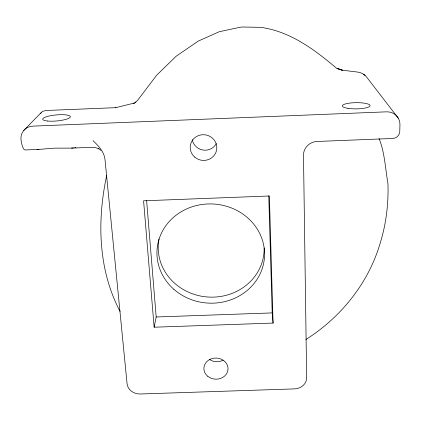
<?xml version="1.0" encoding="UTF-8"?>
<svg xmlns="http://www.w3.org/2000/svg" width="421" height="421" viewBox="0 0 421 421"><rect width="100%" height="100%" fill="white"/><g stroke="black" fill="none" stroke-linecap="round" stroke-linejoin="round"><path stroke-width="0.63" d="M106.708 175.452C96.951 220.609 98.098 269.893 120.085 311.451M154.133 327.217L143.582 200.806L269.366 195.991L273.071 323.07L154.133 327.217L156.191 316.987L146.613 200.48M40.416 113.733L42.353 111.512L45.668 110.513L115.917 107.66L115.407 107.744L134.42 103.024L133.531 103.455L135.941 101.998L135.236 102.556L137.42 100.577L156.638 75.254L176.036 56.325L198.165 41.142L219.241 31.728L239.991 27.276L242.054 27.012L261.925 27.349L263.967 27.854C292.337 32.78 315.855 50.667 337.295 68.855M23.797 130.431L41.069 112.686M305.867 339.51C340.989 317.387 368.659 282.901 380.274 242.822C386.204 223.735 388.567 203.796 387.973 183.845C385.326 168.658 384.841 152.918 379.042 138.456M74.706 147.792L75.875 147.56M93.015 140.667C98.43 145.808 104.14 151.723 105.003 159.506L127.074 383.768A12.32 10.646 8.4 0 0 140.298 393.988L294.505 388.893A12.362 10.746 -4.3 0 0 306.651 377.784L303.488 155.196A13.735 13.046 -19.9 0 1 317.029 141.472L392.704 138.472A7.046 6.557 -31.6 0 0 399.771 131.52L399.95 124.811A14.119 13.193 -32.2 0 0 386.362 111.839L32.949 126.126A14.067 12.872 34 0 0 21.05 139.988A13.535 3.6 86.3 0 0 25.186 149.955L38.9 149.408L54.198 148.155L71.538 148.113L92.125 147.292L95.62 147.613L98.924 148.834L98.188 148.36L100.993 150.339M71.538 148.113L73.475 147.96M156.191 316.987L272.203 312.914L273.071 323.07M37.032 149.381L38.9 149.408M337.995 68.739L342.373 70.318L337.537 68.581L343.262 70.281L357.982 72.123C361.576 72.623 364.918 74.617 367.023 77.585L398.266 118.138M363.581 74.233L365.118 75.443M268.761 195.77L272.203 312.914M264.156 247.916A52.999 48.952 4.1 0 1 206.958 296.947A52.999 48.952 4.1 0 1 159.022 239.039M216.278 143.629A12.783 12.367 11.2 0 1 202.938 150.039A12.783 12.367 11.2 0 1 192.318 139.693M223.051 360.192A11.625 10.257 2.4 0 1 209.458 359.397M207.811 376.337A12.077 10.567 2.3 0 0 227.75 371.006A12.077 10.567 2.3 0 0 212.321 358.503A12.077 10.567 2.3 0 0 207.811 376.337M194.565 156.975A13.33 12.84 10.5 0 0 216.52 150.444A13.33 12.84 10.5 0 0 199.433 135.267A13.33 12.84 10.5 0 0 194.565 156.975M47.484 121.022A13.882 3.026 -5.2 0 0 70.112 117.338A13.882 3.026 -5.2 0 0 51.993 115.459A13.882 3.026 -5.2 0 0 47.484 121.022M347.951 108.35A13.888 3.1 -0.6 0 0 370.006 105.971A13.888 3.1 -0.6 0 0 350.667 102.982A13.888 3.1 -0.6 0 0 347.951 108.35M173.852 289.285A53.846 49.615 4.1 0 0 263.141 265.519A53.846 49.615 4.1 0 0 195.276 205.848A53.846 49.615 4.1 0 0 173.852 289.285"/></g></svg>
